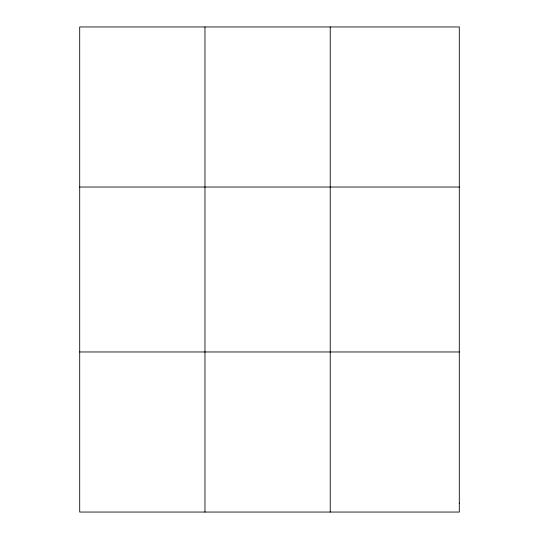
<?xml version="1.0" encoding="UTF-8"?>
<svg xmlns="http://www.w3.org/2000/svg" width="539" height="539" viewBox="0 0 539 539"><rect width="100%" height="100%" fill="white"/><g stroke="black" fill="none" stroke-linecap="round" stroke-linejoin="round"><path stroke-width="0.81" d="M204.968 26.95L204.968 512.05M330.232 26.95L330.232 512.05M79.705 187.033L459.295 187.033M79.705 351.967L459.295 351.967M459.295 503.156L459.295 512.05L79.705 512.05L79.705 26.95L459.295 26.95L459.295 503.156"/></g></svg>
